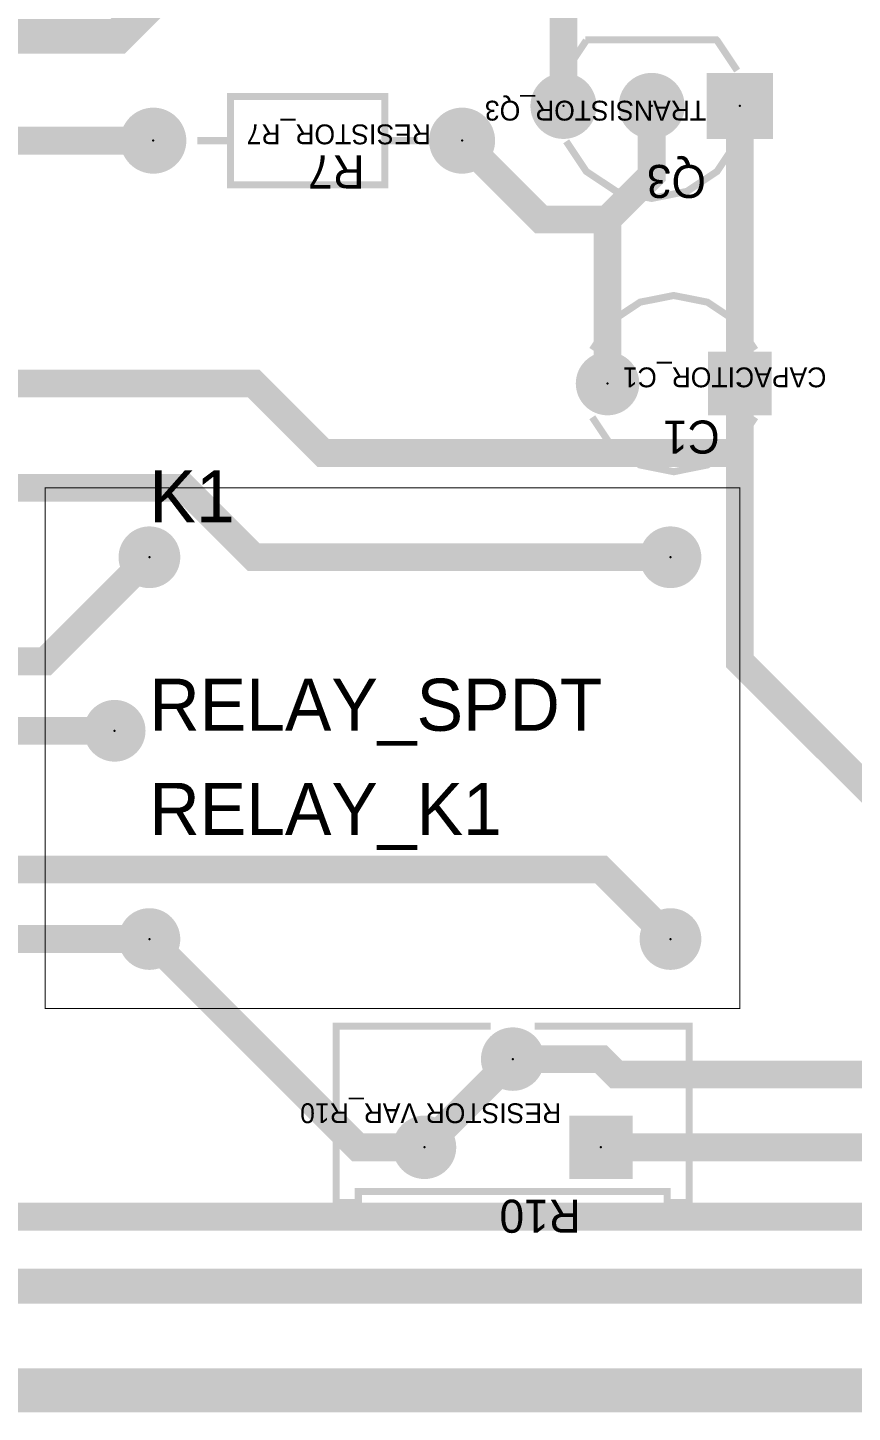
# Model space of a CAD drawing. Extents: x -2.66 to 3.73, y -1.66 to 7.98.
# Drawn here: x -1.752 to -0.817, y 4.424 to 5.994 of the extents above; entities that cross this region are included whole.
import ezdxf

# ---------------------------------------------------------------- set-up
doc = ezdxf.new("R2010")
doc.units = 0
doc.header["$MEASUREMENT"] = 0
doc.layers.get('0').update_dxf_attribs({"color": 1, "linetype": 'CONTINUOUS'})
for name, color, linetype in [('ASYBOT', 7, 'CONTINUOUS'), ('ASYTOP', 6, 'CONTINUOUS'), ('BOARD_OUTLINE', 7, 'CONTINUOUS'), ('BOTTOM', 3, 'CONTINUOUS'), ('COMPONENTS_TOP', 1, 'CONTINUOUS'), ('DRILL', 1, 'CONTINUOUS'), ('DRLDWG', 8, 'CONTINUOUS'), ('GND', 4, 'CONTINUOUS'), ('INNER1', 8, 'CONTINUOUS'), ('INNER10', 1, 'CONTINUOUS'), ('INNER11', 2, 'CONTINUOUS'), ('INNER12', 3, 'CONTINUOUS'), ('INNER2', 1, 'CONTINUOUS'), ('INNER3', 2, 'CONTINUOUS'), ('INNER4', 3, 'CONTINUOUS'), ('INNER5', 4, 'CONTINUOUS'), ('INNER6', 5, 'CONTINUOUS'), ('INNER7', 6, 'CONTINUOUS'), ('INNER8', 7, 'CONTINUOUS'), ('INNER9', 8, 'CONTINUOUS'), ('OBS_ASYTOP', 6, 'CONTINUOUS'), ('OBS_DRILL', 1, 'CONTINUOUS'), ('OBS_GLOBAL_LAYER', 1, 'CONTINUOUS'), ('OBS_SSTOP', 4, 'CONTINUOUS'), ('OBS_TOP', 2, 'CONTINUOUS'), ('PADSTACKS', 1, 'CONTINUOUS'), ('POWER', 7, 'CONTINUOUS'), ('SMBOT', 1, 'CONTINUOUS'), ('SMTOP', 8, 'CONTINUOUS'), ('TOP', 2, 'CONTINUOUS')]:
    doc.layers.add(name, color=color, linetype=linetype)

# ---------------------------------------------------------------- blocks, each defined once
blk = doc.blocks.new('PADSTACK_TM_CYLND_LLB_PAD3')
blk.add_point((0, 0))
at = {"layer": 'ASYBOT', "const_width": 0.052}
blk.add_lwpolyline([(-0.026, 0), (0.026, 0)], dxfattribs=at)
at = {"layer": 'ASYTOP', "const_width": 0.052}
blk.add_lwpolyline([(-0.026, 0), (0.026, 0)], dxfattribs=at)
at = {"layer": 'BOTTOM', "const_width": 0.052}
blk.add_lwpolyline([(-0.026, 0), (0.026, 0)], dxfattribs=at)
at = {"layer": 'DRILL', "const_width": 0.0155}
blk.add_lwpolyline([(-0.0077, 0, 1), (0.0077, 0, 1)], format="xyb", close=True, dxfattribs=at)
at = {"layer": 'DRLDWG', "const_width": 0.0155}
blk.add_lwpolyline([(-0.0077, 0, 1), (0.0077, 0, 1)], format="xyb", close=True, dxfattribs=at)
at = {"layer": 'GND', "const_width": 0.072}
blk.add_lwpolyline([(-0.036, 0), (0.036, 0)], dxfattribs=at)
at = {"layer": 'INNER1', "const_width": 0.052}
blk.add_lwpolyline([(-0.026, 0), (0.026, 0)], dxfattribs=at)
at = {"layer": 'INNER10', "const_width": 0.052}
blk.add_lwpolyline([(-0.026, 0), (0.026, 0)], dxfattribs=at)
at = {"layer": 'INNER11', "const_width": 0.052}
blk.add_lwpolyline([(-0.026, 0), (0.026, 0)], dxfattribs=at)
at = {"layer": 'INNER12', "const_width": 0.052}
blk.add_lwpolyline([(-0.026, 0), (0.026, 0)], dxfattribs=at)
at = {"layer": 'INNER2', "const_width": 0.052}
blk.add_lwpolyline([(-0.026, 0), (0.026, 0)], dxfattribs=at)
at = {"layer": 'INNER3', "const_width": 0.052}
blk.add_lwpolyline([(-0.026, 0), (0.026, 0)], dxfattribs=at)
at = {"layer": 'INNER4', "const_width": 0.052}
blk.add_lwpolyline([(-0.026, 0), (0.026, 0)], dxfattribs=at)
at = {"layer": 'INNER5', "const_width": 0.052}
blk.add_lwpolyline([(-0.026, 0), (0.026, 0)], dxfattribs=at)
at = {"layer": 'INNER6', "const_width": 0.052}
blk.add_lwpolyline([(-0.026, 0), (0.026, 0)], dxfattribs=at)
at = {"layer": 'INNER7', "const_width": 0.052}
blk.add_lwpolyline([(-0.026, 0), (0.026, 0)], dxfattribs=at)
at = {"layer": 'INNER8', "const_width": 0.052}
blk.add_lwpolyline([(-0.026, 0), (0.026, 0)], dxfattribs=at)
at = {"layer": 'INNER9', "const_width": 0.052}
blk.add_lwpolyline([(-0.026, 0), (0.026, 0)], dxfattribs=at)
at = {"layer": 'POWER', "const_width": 0.072}
blk.add_lwpolyline([(-0.036, 0), (0.036, 0)], dxfattribs=at)
at = {"layer": 'SMBOT', "const_width": 0.052}
blk.add_lwpolyline([(-0.026, 0), (0.026, 0)], dxfattribs=at)
at = {"layer": 'SMTOP', "const_width": 0.052}
blk.add_lwpolyline([(-0.026, 0), (0.026, 0)], dxfattribs=at)
at = {"layer": 'TOP', "const_width": 0.052}
blk.add_lwpolyline([(-0.026, 0), (0.026, 0)], dxfattribs=at)
blk = doc.blocks.new('PADSTACK_TM_CYLND_LLB_PAD4')
blk.add_point((0, 0))
at = {"layer": 'ASYBOT', "const_width": 0.026}
blk.add_lwpolyline([(-0.013, 0, 1), (0.013, 0, 1)], format="xyb", close=True, dxfattribs=at)
at = {"layer": 'ASYTOP', "const_width": 0.026}
blk.add_lwpolyline([(-0.013, 0, 1), (0.013, 0, 1)], format="xyb", close=True, dxfattribs=at)
at = {"layer": 'BOTTOM', "const_width": 0.026}
blk.add_lwpolyline([(-0.013, 0, 1), (0.013, 0, 1)], format="xyb", close=True, dxfattribs=at)
at = {"layer": 'DRILL', "const_width": 0.0155}
blk.add_lwpolyline([(-0.0077, 0, 1), (0.0077, 0, 1)], format="xyb", close=True, dxfattribs=at)
at = {"layer": 'DRLDWG', "const_width": 0.0155}
blk.add_lwpolyline([(-0.0077, 0, 1), (0.0077, 0, 1)], format="xyb", close=True, dxfattribs=at)
at = {"layer": 'GND', "const_width": 0.036}
blk.add_lwpolyline([(-0.018, 0, 1), (0.018, 0, 1)], format="xyb", close=True, dxfattribs=at)
at = {"layer": 'INNER1', "const_width": 0.026}
blk.add_lwpolyline([(-0.013, 0, 1), (0.013, 0, 1)], format="xyb", close=True, dxfattribs=at)
at = {"layer": 'INNER10', "const_width": 0.026}
blk.add_lwpolyline([(-0.013, 0, 1), (0.013, 0, 1)], format="xyb", close=True, dxfattribs=at)
at = {"layer": 'INNER11', "const_width": 0.026}
blk.add_lwpolyline([(-0.013, 0, 1), (0.013, 0, 1)], format="xyb", close=True, dxfattribs=at)
at = {"layer": 'INNER12', "const_width": 0.026}
blk.add_lwpolyline([(-0.013, 0, 1), (0.013, 0, 1)], format="xyb", close=True, dxfattribs=at)
at = {"layer": 'INNER2', "const_width": 0.026}
blk.add_lwpolyline([(-0.013, 0, 1), (0.013, 0, 1)], format="xyb", close=True, dxfattribs=at)
at = {"layer": 'INNER3', "const_width": 0.026}
blk.add_lwpolyline([(-0.013, 0, 1), (0.013, 0, 1)], format="xyb", close=True, dxfattribs=at)
at = {"layer": 'INNER4', "const_width": 0.026}
blk.add_lwpolyline([(-0.013, 0, 1), (0.013, 0, 1)], format="xyb", close=True, dxfattribs=at)
at = {"layer": 'INNER5', "const_width": 0.026}
blk.add_lwpolyline([(-0.013, 0, 1), (0.013, 0, 1)], format="xyb", close=True, dxfattribs=at)
at = {"layer": 'INNER6', "const_width": 0.026}
blk.add_lwpolyline([(-0.013, 0, 1), (0.013, 0, 1)], format="xyb", close=True, dxfattribs=at)
at = {"layer": 'INNER7', "const_width": 0.026}
blk.add_lwpolyline([(-0.013, 0, 1), (0.013, 0, 1)], format="xyb", close=True, dxfattribs=at)
at = {"layer": 'INNER8', "const_width": 0.026}
blk.add_lwpolyline([(-0.013, 0, 1), (0.013, 0, 1)], format="xyb", close=True, dxfattribs=at)
at = {"layer": 'INNER9', "const_width": 0.026}
blk.add_lwpolyline([(-0.013, 0, 1), (0.013, 0, 1)], format="xyb", close=True, dxfattribs=at)
at = {"layer": 'POWER', "const_width": 0.036}
blk.add_lwpolyline([(-0.018, 0, 1), (0.018, 0, 1)], format="xyb", close=True, dxfattribs=at)
at = {"layer": 'SMBOT', "const_width": 0.026}
blk.add_lwpolyline([(-0.013, 0, 1), (0.013, 0, 1)], format="xyb", close=True, dxfattribs=at)
at = {"layer": 'SMTOP', "const_width": 0.026}
blk.add_lwpolyline([(-0.013, 0, 1), (0.013, 0, 1)], format="xyb", close=True, dxfattribs=at)
at = {"layer": 'TOP', "const_width": 0.026}
blk.add_lwpolyline([(-0.013, 0, 1), (0.013, 0, 1)], format="xyb", close=True, dxfattribs=at)
blk = doc.blocks.new('FOOTPRINT_CAPACITOR_C1')
at = {"layer": 'PADSTACKS'}
for name, p in [('PADSTACK_TM_CYLND_LLB_PAD3', (0, 0)), ('PADSTACK_TM_CYLND_LLB_PAD4', (0.15, 0))]:
    blk.add_blockref(name, p, dxfattribs=at)
blk = doc.blocks.new('PADSTACK_T1')
blk.add_point((0, 0))
at = {"layer": 'BOTTOM', "const_width": 0.031}
blk.add_lwpolyline([(-0.0155, 0, 1), (0.0155, 0, 1)], format="xyb", close=True, dxfattribs=at)
at = {"layer": 'DRILL', "const_width": 0.019}
blk.add_lwpolyline([(-0.0095, 0, 1), (0.0095, 0, 1)], format="xyb", close=True, dxfattribs=at)
at = {"layer": 'DRLDWG', "const_width": 0.019}
blk.add_lwpolyline([(-0.0095, 0, 1), (0.0095, 0, 1)], format="xyb", close=True, dxfattribs=at)
at = {"layer": 'GND', "const_width": 0.035}
blk.add_lwpolyline([(-0.0175, 0, 1), (0.0175, 0, 1)], format="xyb", close=True, dxfattribs=at)
at = {"layer": 'INNER1', "const_width": 0.031}
blk.add_lwpolyline([(-0.0155, 0, 1), (0.0155, 0, 1)], format="xyb", close=True, dxfattribs=at)
at = {"layer": 'INNER10', "const_width": 0.031}
blk.add_lwpolyline([(-0.0155, 0, 1), (0.0155, 0, 1)], format="xyb", close=True, dxfattribs=at)
at = {"layer": 'INNER11', "const_width": 0.031}
blk.add_lwpolyline([(-0.0155, 0, 1), (0.0155, 0, 1)], format="xyb", close=True, dxfattribs=at)
at = {"layer": 'INNER12', "const_width": 0.031}
blk.add_lwpolyline([(-0.0155, 0, 1), (0.0155, 0, 1)], format="xyb", close=True, dxfattribs=at)
at = {"layer": 'INNER2', "const_width": 0.031}
blk.add_lwpolyline([(-0.0155, 0, 1), (0.0155, 0, 1)], format="xyb", close=True, dxfattribs=at)
at = {"layer": 'INNER3', "const_width": 0.031}
blk.add_lwpolyline([(-0.0155, 0, 1), (0.0155, 0, 1)], format="xyb", close=True, dxfattribs=at)
at = {"layer": 'INNER4', "const_width": 0.031}
blk.add_lwpolyline([(-0.0155, 0, 1), (0.0155, 0, 1)], format="xyb", close=True, dxfattribs=at)
at = {"layer": 'INNER5', "const_width": 0.031}
blk.add_lwpolyline([(-0.0155, 0, 1), (0.0155, 0, 1)], format="xyb", close=True, dxfattribs=at)
at = {"layer": 'INNER6', "const_width": 0.031}
blk.add_lwpolyline([(-0.0155, 0, 1), (0.0155, 0, 1)], format="xyb", close=True, dxfattribs=at)
at = {"layer": 'INNER7', "const_width": 0.031}
blk.add_lwpolyline([(-0.0155, 0, 1), (0.0155, 0, 1)], format="xyb", close=True, dxfattribs=at)
at = {"layer": 'INNER8', "const_width": 0.031}
blk.add_lwpolyline([(-0.0155, 0, 1), (0.0155, 0, 1)], format="xyb", close=True, dxfattribs=at)
at = {"layer": 'INNER9', "const_width": 0.031}
blk.add_lwpolyline([(-0.0155, 0, 1), (0.0155, 0, 1)], format="xyb", close=True, dxfattribs=at)
at = {"layer": 'POWER', "const_width": 0.035}
blk.add_lwpolyline([(-0.0175, 0, 1), (0.0175, 0, 1)], format="xyb", close=True, dxfattribs=at)
at = {"layer": 'SMBOT', "const_width": 0.0335}
blk.add_lwpolyline([(-0.0167, 0, 1), (0.0167, 0, 1)], format="xyb", close=True, dxfattribs=at)
at = {"layer": 'SMTOP', "const_width": 0.0335}
blk.add_lwpolyline([(-0.0167, 0, 1), (0.0167, 0, 1)], format="xyb", close=True, dxfattribs=at)
at = {"layer": 'TOP', "const_width": 0.031}
blk.add_lwpolyline([(-0.0155, 0, 1), (0.0155, 0, 1)], format="xyb", close=True, dxfattribs=at)
blk = doc.blocks.new('FOOTPRINT_RELAY_K1')
at = {"layer": 'PADSTACKS'}
for p in [(0, 0.3149), (0.5906, 0.3149), (-0.0394, 0.1181), (0, -0.1181), (0.5906, -0.1181)]:
    blk.add_blockref('PADSTACK_T1', p, dxfattribs=at)
blk = doc.blocks.new('PADSTACK_TO_LLB_PAD26')
blk.add_point((0, 0))
at = {"layer": 'ASYBOT', "const_width": 0.055}
blk.add_lwpolyline([(-0.0275, 0), (0.0275, 0)], dxfattribs=at)
at = {"layer": 'ASYTOP', "const_width": 0.055}
blk.add_lwpolyline([(-0.0275, 0), (0.0275, 0)], dxfattribs=at)
at = {"layer": 'BOTTOM', "const_width": 0.055}
blk.add_lwpolyline([(-0.0275, 0), (0.0275, 0)], dxfattribs=at)
at = {"layer": 'DRILL', "const_width": 0.0155}
blk.add_lwpolyline([(-0.0077, 0, 1), (0.0077, 0, 1)], format="xyb", close=True, dxfattribs=at)
at = {"layer": 'DRLDWG', "const_width": 0.0155}
blk.add_lwpolyline([(-0.0077, 0, 1), (0.0077, 0, 1)], format="xyb", close=True, dxfattribs=at)
at = {"layer": 'GND', "const_width": 0.075}
blk.add_lwpolyline([(-0.0375, 0), (0.0375, 0)], dxfattribs=at)
at = {"layer": 'INNER1', "const_width": 0.055}
blk.add_lwpolyline([(-0.0275, 0), (0.0275, 0)], dxfattribs=at)
at = {"layer": 'INNER10', "const_width": 0.055}
blk.add_lwpolyline([(-0.0275, 0), (0.0275, 0)], dxfattribs=at)
at = {"layer": 'INNER11', "const_width": 0.055}
blk.add_lwpolyline([(-0.0275, 0), (0.0275, 0)], dxfattribs=at)
at = {"layer": 'INNER12', "const_width": 0.055}
blk.add_lwpolyline([(-0.0275, 0), (0.0275, 0)], dxfattribs=at)
at = {"layer": 'INNER2', "const_width": 0.055}
blk.add_lwpolyline([(-0.0275, 0), (0.0275, 0)], dxfattribs=at)
at = {"layer": 'INNER3', "const_width": 0.055}
blk.add_lwpolyline([(-0.0275, 0), (0.0275, 0)], dxfattribs=at)
at = {"layer": 'INNER4', "const_width": 0.055}
blk.add_lwpolyline([(-0.0275, 0), (0.0275, 0)], dxfattribs=at)
at = {"layer": 'INNER5', "const_width": 0.055}
blk.add_lwpolyline([(-0.0275, 0), (0.0275, 0)], dxfattribs=at)
at = {"layer": 'INNER6', "const_width": 0.055}
blk.add_lwpolyline([(-0.0275, 0), (0.0275, 0)], dxfattribs=at)
at = {"layer": 'INNER7', "const_width": 0.055}
blk.add_lwpolyline([(-0.0275, 0), (0.0275, 0)], dxfattribs=at)
at = {"layer": 'INNER8', "const_width": 0.055}
blk.add_lwpolyline([(-0.0275, 0), (0.0275, 0)], dxfattribs=at)
at = {"layer": 'INNER9', "const_width": 0.055}
blk.add_lwpolyline([(-0.0275, 0), (0.0275, 0)], dxfattribs=at)
at = {"layer": 'POWER', "const_width": 0.075}
blk.add_lwpolyline([(-0.0375, 0), (0.0375, 0)], dxfattribs=at)
at = {"layer": 'SMBOT', "const_width": 0.055}
blk.add_lwpolyline([(-0.0275, 0), (0.0275, 0)], dxfattribs=at)
at = {"layer": 'SMTOP', "const_width": 0.055}
blk.add_lwpolyline([(-0.0275, 0), (0.0275, 0)], dxfattribs=at)
at = {"layer": 'TOP', "const_width": 0.055}
blk.add_lwpolyline([(-0.0275, 0), (0.0275, 0)], dxfattribs=at)
blk = doc.blocks.new('PADSTACK_TO_LLB_PAD6')
blk.add_point((0, 0))
at = {"layer": 'ASYBOT', "const_width": 0.0275}
blk.add_lwpolyline([(-0.0137, 0, 1), (0.0137, 0, 1)], format="xyb", close=True, dxfattribs=at)
at = {"layer": 'ASYTOP', "const_width": 0.0275}
blk.add_lwpolyline([(-0.0137, 0, 1), (0.0137, 0, 1)], format="xyb", close=True, dxfattribs=at)
at = {"layer": 'BOTTOM', "const_width": 0.0275}
blk.add_lwpolyline([(-0.0137, 0, 1), (0.0137, 0, 1)], format="xyb", close=True, dxfattribs=at)
at = {"layer": 'DRILL', "const_width": 0.0155}
blk.add_lwpolyline([(-0.0077, 0, 1), (0.0077, 0, 1)], format="xyb", close=True, dxfattribs=at)
at = {"layer": 'DRLDWG', "const_width": 0.0155}
blk.add_lwpolyline([(-0.0077, 0, 1), (0.0077, 0, 1)], format="xyb", close=True, dxfattribs=at)
at = {"layer": 'GND', "const_width": 0.0375}
blk.add_lwpolyline([(-0.0187, 0, 1), (0.0187, 0, 1)], format="xyb", close=True, dxfattribs=at)
at = {"layer": 'INNER1', "const_width": 0.0275}
blk.add_lwpolyline([(-0.0137, 0, 1), (0.0137, 0, 1)], format="xyb", close=True, dxfattribs=at)
at = {"layer": 'INNER10', "const_width": 0.0275}
blk.add_lwpolyline([(-0.0137, 0, 1), (0.0137, 0, 1)], format="xyb", close=True, dxfattribs=at)
at = {"layer": 'INNER11', "const_width": 0.0275}
blk.add_lwpolyline([(-0.0137, 0, 1), (0.0137, 0, 1)], format="xyb", close=True, dxfattribs=at)
at = {"layer": 'INNER12', "const_width": 0.0275}
blk.add_lwpolyline([(-0.0137, 0, 1), (0.0137, 0, 1)], format="xyb", close=True, dxfattribs=at)
at = {"layer": 'INNER2', "const_width": 0.0275}
blk.add_lwpolyline([(-0.0137, 0, 1), (0.0137, 0, 1)], format="xyb", close=True, dxfattribs=at)
at = {"layer": 'INNER3', "const_width": 0.0275}
blk.add_lwpolyline([(-0.0137, 0, 1), (0.0137, 0, 1)], format="xyb", close=True, dxfattribs=at)
at = {"layer": 'INNER4', "const_width": 0.0275}
blk.add_lwpolyline([(-0.0137, 0, 1), (0.0137, 0, 1)], format="xyb", close=True, dxfattribs=at)
at = {"layer": 'INNER5', "const_width": 0.0275}
blk.add_lwpolyline([(-0.0137, 0, 1), (0.0137, 0, 1)], format="xyb", close=True, dxfattribs=at)
at = {"layer": 'INNER6', "const_width": 0.0275}
blk.add_lwpolyline([(-0.0137, 0, 1), (0.0137, 0, 1)], format="xyb", close=True, dxfattribs=at)
at = {"layer": 'INNER7', "const_width": 0.0275}
blk.add_lwpolyline([(-0.0137, 0, 1), (0.0137, 0, 1)], format="xyb", close=True, dxfattribs=at)
at = {"layer": 'INNER8', "const_width": 0.0275}
blk.add_lwpolyline([(-0.0137, 0, 1), (0.0137, 0, 1)], format="xyb", close=True, dxfattribs=at)
at = {"layer": 'INNER9', "const_width": 0.0275}
blk.add_lwpolyline([(-0.0137, 0, 1), (0.0137, 0, 1)], format="xyb", close=True, dxfattribs=at)
at = {"layer": 'POWER', "const_width": 0.0375}
blk.add_lwpolyline([(-0.0187, 0, 1), (0.0187, 0, 1)], format="xyb", close=True, dxfattribs=at)
at = {"layer": 'SMBOT', "const_width": 0.0275}
blk.add_lwpolyline([(-0.0137, 0, 1), (0.0137, 0, 1)], format="xyb", close=True, dxfattribs=at)
at = {"layer": 'SMTOP', "const_width": 0.0275}
blk.add_lwpolyline([(-0.0137, 0, 1), (0.0137, 0, 1)], format="xyb", close=True, dxfattribs=at)
at = {"layer": 'TOP', "const_width": 0.0275}
blk.add_lwpolyline([(-0.0137, 0, 1), (0.0137, 0, 1)], format="xyb", close=True, dxfattribs=at)
blk = doc.blocks.new('FOOTPRINT_TRANSISTOR_Q3')
at = {"layer": 'PADSTACKS'}
for name, p in [('PADSTACK_TO_LLB_PAD26', (0, 0)), ('PADSTACK_TO_LLB_PAD6', (0.1, 0)), ('PADSTACK_TO_LLB_PAD6', (0.2, 0))]:
    blk.add_blockref(name, p, dxfattribs=at)
blk = doc.blocks.new('PADSTACK_TM_AXIAL_LLB_PAD1')
blk.add_point((0, 0))
at = {"layer": 'ASYBOT', "const_width": 0.0275}
blk.add_lwpolyline([(-0.0137, 0, 1), (0.0137, 0, 1)], format="xyb", close=True, dxfattribs=at)
at = {"layer": 'ASYTOP', "const_width": 0.0275}
blk.add_lwpolyline([(-0.0137, 0, 1), (0.0137, 0, 1)], format="xyb", close=True, dxfattribs=at)
at = {"layer": 'BOTTOM', "const_width": 0.0275}
blk.add_lwpolyline([(-0.0137, 0, 1), (0.0137, 0, 1)], format="xyb", close=True, dxfattribs=at)
at = {"layer": 'DRILL', "const_width": 0.017}
blk.add_lwpolyline([(-0.0085, 0, 1), (0.0085, 0, 1)], format="xyb", close=True, dxfattribs=at)
at = {"layer": 'DRLDWG', "const_width": 0.017}
blk.add_lwpolyline([(-0.0085, 0, 1), (0.0085, 0, 1)], format="xyb", close=True, dxfattribs=at)
at = {"layer": 'GND', "const_width": 0.0375}
blk.add_lwpolyline([(-0.0187, 0, 1), (0.0187, 0, 1)], format="xyb", close=True, dxfattribs=at)
at = {"layer": 'INNER1', "const_width": 0.0275}
blk.add_lwpolyline([(-0.0137, 0, 1), (0.0137, 0, 1)], format="xyb", close=True, dxfattribs=at)
at = {"layer": 'INNER10', "const_width": 0.0275}
blk.add_lwpolyline([(-0.0137, 0, 1), (0.0137, 0, 1)], format="xyb", close=True, dxfattribs=at)
at = {"layer": 'INNER11', "const_width": 0.0275}
blk.add_lwpolyline([(-0.0137, 0, 1), (0.0137, 0, 1)], format="xyb", close=True, dxfattribs=at)
at = {"layer": 'INNER12', "const_width": 0.0275}
blk.add_lwpolyline([(-0.0137, 0, 1), (0.0137, 0, 1)], format="xyb", close=True, dxfattribs=at)
at = {"layer": 'INNER2', "const_width": 0.0275}
blk.add_lwpolyline([(-0.0137, 0, 1), (0.0137, 0, 1)], format="xyb", close=True, dxfattribs=at)
at = {"layer": 'INNER3', "const_width": 0.0275}
blk.add_lwpolyline([(-0.0137, 0, 1), (0.0137, 0, 1)], format="xyb", close=True, dxfattribs=at)
at = {"layer": 'INNER4', "const_width": 0.0275}
blk.add_lwpolyline([(-0.0137, 0, 1), (0.0137, 0, 1)], format="xyb", close=True, dxfattribs=at)
at = {"layer": 'INNER5', "const_width": 0.0275}
blk.add_lwpolyline([(-0.0137, 0, 1), (0.0137, 0, 1)], format="xyb", close=True, dxfattribs=at)
at = {"layer": 'INNER6', "const_width": 0.0275}
blk.add_lwpolyline([(-0.0137, 0, 1), (0.0137, 0, 1)], format="xyb", close=True, dxfattribs=at)
at = {"layer": 'INNER7', "const_width": 0.0275}
blk.add_lwpolyline([(-0.0137, 0, 1), (0.0137, 0, 1)], format="xyb", close=True, dxfattribs=at)
at = {"layer": 'INNER8', "const_width": 0.0275}
blk.add_lwpolyline([(-0.0137, 0, 1), (0.0137, 0, 1)], format="xyb", close=True, dxfattribs=at)
at = {"layer": 'INNER9', "const_width": 0.0275}
blk.add_lwpolyline([(-0.0137, 0, 1), (0.0137, 0, 1)], format="xyb", close=True, dxfattribs=at)
at = {"layer": 'POWER', "const_width": 0.0375}
blk.add_lwpolyline([(-0.0187, 0, 1), (0.0187, 0, 1)], format="xyb", close=True, dxfattribs=at)
at = {"layer": 'SMBOT', "const_width": 0.0275}
blk.add_lwpolyline([(-0.0137, 0, 1), (0.0137, 0, 1)], format="xyb", close=True, dxfattribs=at)
at = {"layer": 'SMTOP', "const_width": 0.0275}
blk.add_lwpolyline([(-0.0137, 0, 1), (0.0137, 0, 1)], format="xyb", close=True, dxfattribs=at)
at = {"layer": 'TOP', "const_width": 0.0275}
blk.add_lwpolyline([(-0.0137, 0, 1), (0.0137, 0, 1)], format="xyb", close=True, dxfattribs=at)
blk = doc.blocks.new('FOOTPRINT_RESISTOR_R7')
at = {"layer": 'PADSTACKS'}
for p in [(0, 0), (0.35, 0)]:
    blk.add_blockref('PADSTACK_TM_AXIAL_LLB_PAD1', p, dxfattribs=at)
blk = doc.blocks.new('PADSTACK_VRES_LLB_PAD32')
blk.add_point((0, 0))
at = {"layer": 'ASYBOT', "const_width": 0.052}
blk.add_lwpolyline([(-0.026, 0), (0.026, 0)], dxfattribs=at)
at = {"layer": 'ASYTOP', "const_width": 0.052}
blk.add_lwpolyline([(-0.026, 0), (0.026, 0)], dxfattribs=at)
at = {"layer": 'BOTTOM', "const_width": 0.052}
blk.add_lwpolyline([(-0.026, 0), (0.026, 0)], dxfattribs=at)
at = {"layer": 'DRILL', "const_width": 0.0155}
blk.add_lwpolyline([(-0.0077, 0, 1), (0.0077, 0, 1)], format="xyb", close=True, dxfattribs=at)
at = {"layer": 'DRLDWG', "const_width": 0.0155}
blk.add_lwpolyline([(-0.0077, 0, 1), (0.0077, 0, 1)], format="xyb", close=True, dxfattribs=at)
at = {"layer": 'GND', "const_width": 0.072}
blk.add_lwpolyline([(-0.036, 0), (0.036, 0)], dxfattribs=at)
at = {"layer": 'INNER1', "const_width": 0.052}
blk.add_lwpolyline([(-0.026, 0), (0.026, 0)], dxfattribs=at)
at = {"layer": 'INNER10', "const_width": 0.052}
blk.add_lwpolyline([(-0.026, 0), (0.026, 0)], dxfattribs=at)
at = {"layer": 'INNER11', "const_width": 0.052}
blk.add_lwpolyline([(-0.026, 0), (0.026, 0)], dxfattribs=at)
at = {"layer": 'INNER12', "const_width": 0.052}
blk.add_lwpolyline([(-0.026, 0), (0.026, 0)], dxfattribs=at)
at = {"layer": 'INNER2', "const_width": 0.052}
blk.add_lwpolyline([(-0.026, 0), (0.026, 0)], dxfattribs=at)
at = {"layer": 'INNER3', "const_width": 0.052}
blk.add_lwpolyline([(-0.026, 0), (0.026, 0)], dxfattribs=at)
at = {"layer": 'INNER4', "const_width": 0.052}
blk.add_lwpolyline([(-0.026, 0), (0.026, 0)], dxfattribs=at)
at = {"layer": 'INNER5', "const_width": 0.052}
blk.add_lwpolyline([(-0.026, 0), (0.026, 0)], dxfattribs=at)
at = {"layer": 'INNER6', "const_width": 0.052}
blk.add_lwpolyline([(-0.026, 0), (0.026, 0)], dxfattribs=at)
at = {"layer": 'INNER7', "const_width": 0.052}
blk.add_lwpolyline([(-0.026, 0), (0.026, 0)], dxfattribs=at)
at = {"layer": 'INNER8', "const_width": 0.052}
blk.add_lwpolyline([(-0.026, 0), (0.026, 0)], dxfattribs=at)
at = {"layer": 'INNER9', "const_width": 0.052}
blk.add_lwpolyline([(-0.026, 0), (0.026, 0)], dxfattribs=at)
at = {"layer": 'POWER', "const_width": 0.072}
blk.add_lwpolyline([(-0.036, 0), (0.036, 0)], dxfattribs=at)
at = {"layer": 'SMBOT', "const_width": 0.052}
blk.add_lwpolyline([(-0.026, 0), (0.026, 0)], dxfattribs=at)
at = {"layer": 'SMTOP', "const_width": 0.052}
blk.add_lwpolyline([(-0.026, 0), (0.026, 0)], dxfattribs=at)
at = {"layer": 'TOP', "const_width": 0.052}
blk.add_lwpolyline([(-0.026, 0), (0.026, 0)], dxfattribs=at)
blk = doc.blocks.new('PADSTACK_VRES_LLB_PAD31')
blk.add_point((0, 0))
at = {"layer": 'ASYBOT', "const_width": 0.026}
blk.add_lwpolyline([(-0.013, 0, 1), (0.013, 0, 1)], format="xyb", close=True, dxfattribs=at)
at = {"layer": 'ASYTOP', "const_width": 0.026}
blk.add_lwpolyline([(-0.013, 0, 1), (0.013, 0, 1)], format="xyb", close=True, dxfattribs=at)
at = {"layer": 'BOTTOM', "const_width": 0.026}
blk.add_lwpolyline([(-0.013, 0, 1), (0.013, 0, 1)], format="xyb", close=True, dxfattribs=at)
at = {"layer": 'DRILL', "const_width": 0.0155}
blk.add_lwpolyline([(-0.0077, 0, 1), (0.0077, 0, 1)], format="xyb", close=True, dxfattribs=at)
at = {"layer": 'DRLDWG', "const_width": 0.0155}
blk.add_lwpolyline([(-0.0077, 0, 1), (0.0077, 0, 1)], format="xyb", close=True, dxfattribs=at)
at = {"layer": 'GND', "const_width": 0.036}
blk.add_lwpolyline([(-0.018, 0, 1), (0.018, 0, 1)], format="xyb", close=True, dxfattribs=at)
at = {"layer": 'INNER1', "const_width": 0.026}
blk.add_lwpolyline([(-0.013, 0, 1), (0.013, 0, 1)], format="xyb", close=True, dxfattribs=at)
at = {"layer": 'INNER10', "const_width": 0.026}
blk.add_lwpolyline([(-0.013, 0, 1), (0.013, 0, 1)], format="xyb", close=True, dxfattribs=at)
at = {"layer": 'INNER11', "const_width": 0.026}
blk.add_lwpolyline([(-0.013, 0, 1), (0.013, 0, 1)], format="xyb", close=True, dxfattribs=at)
at = {"layer": 'INNER12', "const_width": 0.026}
blk.add_lwpolyline([(-0.013, 0, 1), (0.013, 0, 1)], format="xyb", close=True, dxfattribs=at)
at = {"layer": 'INNER2', "const_width": 0.026}
blk.add_lwpolyline([(-0.013, 0, 1), (0.013, 0, 1)], format="xyb", close=True, dxfattribs=at)
at = {"layer": 'INNER3', "const_width": 0.026}
blk.add_lwpolyline([(-0.013, 0, 1), (0.013, 0, 1)], format="xyb", close=True, dxfattribs=at)
at = {"layer": 'INNER4', "const_width": 0.026}
blk.add_lwpolyline([(-0.013, 0, 1), (0.013, 0, 1)], format="xyb", close=True, dxfattribs=at)
at = {"layer": 'INNER5', "const_width": 0.026}
blk.add_lwpolyline([(-0.013, 0, 1), (0.013, 0, 1)], format="xyb", close=True, dxfattribs=at)
at = {"layer": 'INNER6', "const_width": 0.026}
blk.add_lwpolyline([(-0.013, 0, 1), (0.013, 0, 1)], format="xyb", close=True, dxfattribs=at)
at = {"layer": 'INNER7', "const_width": 0.026}
blk.add_lwpolyline([(-0.013, 0, 1), (0.013, 0, 1)], format="xyb", close=True, dxfattribs=at)
at = {"layer": 'INNER8', "const_width": 0.026}
blk.add_lwpolyline([(-0.013, 0, 1), (0.013, 0, 1)], format="xyb", close=True, dxfattribs=at)
at = {"layer": 'INNER9', "const_width": 0.026}
blk.add_lwpolyline([(-0.013, 0, 1), (0.013, 0, 1)], format="xyb", close=True, dxfattribs=at)
at = {"layer": 'POWER', "const_width": 0.036}
blk.add_lwpolyline([(-0.018, 0, 1), (0.018, 0, 1)], format="xyb", close=True, dxfattribs=at)
at = {"layer": 'SMBOT', "const_width": 0.026}
blk.add_lwpolyline([(-0.013, 0, 1), (0.013, 0, 1)], format="xyb", close=True, dxfattribs=at)
at = {"layer": 'SMTOP', "const_width": 0.026}
blk.add_lwpolyline([(-0.013, 0, 1), (0.013, 0, 1)], format="xyb", close=True, dxfattribs=at)
at = {"layer": 'TOP', "const_width": 0.026}
blk.add_lwpolyline([(-0.013, 0, 1), (0.013, 0, 1)], format="xyb", close=True, dxfattribs=at)
blk = doc.blocks.new('FOOTPRINT_RESISTOR_VAR_R10')
at = {"layer": 'PADSTACKS'}
for name, p in [('PADSTACK_VRES_LLB_PAD32', (0, 0)), ('PADSTACK_VRES_LLB_PAD31', (0.2, 0)), ('PADSTACK_VRES_LLB_PAD31', (0.1, -0.1))]:
    blk.add_blockref(name, p, dxfattribs=at)

msp = doc.modelspace()

# ---------------------------------------------------------------- linework, layer by layer
at = {"layer": 'BOARD_OUTLINE', "const_width": 0.05}
msp.add_lwpolyline([(-2.5591, 4.4488), (-2.6378, 4.4488), (-2.6378, 7.9528), (0.3937, 7.9528), (0.3937, 4.4488), (-2.5591, 4.4488)], dxfattribs=at)
at = {"layer": 'BOTTOM'}
for points, const_width in [([(-1.2024, 4.8244), (-1.1024, 4.8244), (-1.0848, 4.8069), (-0.4921, 4.8069), (-0.4724, 4.8266), (-0.4724, 4.9606), (-0.5906, 5.0787), (-0.5906, 5.4331), (-0.5512, 5.4724), (-0.4724, 5.4724), (-0.315, 5.315), (0.1181, 5.315), (0.1575, 5.3543), (0.1575, 5.6102), (0.0031, 5.7646), (0.0031, 6.1417)], 0.0315), ([(-2.2047, 6.0236), (-2.1654, 5.9843), (-1.6504, 5.9843), (-1.5717, 6.063), (-1.2205, 6.063)], 0.0394), ([(-0.8661, 6.063), (-1.1417, 6.063), (-1.1449, 6.0598), (-1.1449, 5.9055)], 0.0315), ([(-2.2047, 6.0236), (-2.5197, 5.7087), (-2.5197, 4.6457), (-2.4409, 4.5669), (-0.1181, 4.5669), (-0.0394, 4.6457), (-0.0394, 4.8819)], 0.0394), ([(-1.0449, 5.9055), (-1.0449, 5.8268), (-1.0949, 5.7768), (-1.0949, 5.5906)], 0.0315), ([(-0.9449, 5.5906), (-0.9449, 5.9055)], 0.0315), ([(-1.811, 5.8661), (-1.6098, 5.8661)], 0.0315), ([(-1.0949, 5.5906), (-1.0949, 5.7768), (-1.1705, 5.7768), (-1.2598, 5.8661)], 0.0315), ([(-2.2047, 5.5906), (-1.4961, 5.5906), (-1.4173, 5.5118), (-0.9449, 5.5118), (-0.9449, 5.5906)], 0.0315), ([(-0.5512, 4.8819), (-0.9449, 5.2756), (-0.9449, 5.5906)], 0.0315), ([(-2.2047, 5.3937), (-2.126, 5.4724), (-1.5748, 5.4724), (-1.4961, 5.3937), (-1.0236, 5.3937)], 0.0315), ([(-2.4016, 4.8819), (-2.4016, 5.2756), (-1.7323, 5.2756), (-1.6142, 5.3937)], 0.0315), ([(-1.6535, 5.1968), (-2.1654, 5.1968), (-2.2047, 5.1575)], 0.0315), ([(-2.2047, 4.8819), (-2.0472, 5.0394), (-1.1024, 5.0394), (-1.0236, 4.9606)], 0.0315), ([(-1.6142, 4.9606), (-1.8504, 4.9606), (-1.8898, 4.9213)], 0.0315), ([(-1.3024, 4.7244), (-1.3779, 4.7244), (-1.6142, 4.9606)], 0.0315), ([(-0.2394, 4.8819), (-0.4756, 4.6457), (-2.1654, 4.6457), (-2.4016, 4.8819)], 0.0315), ([(-1.3024, 4.7244), (-1.2024, 4.8244)], 0.0315), ([(-0.5512, 4.7319), (-0.5587, 4.7244), (-1.1024, 4.7244)], 0.0315)]:
    msp.add_lwpolyline(points, dxfattribs=dict(at, const_width=const_width))
at = {"layer": 'OBS_ASYTOP', "const_width": 0.008}
for points in [[(-1.1191, 5.9797), (-1.1418, 5.9456)], [(-0.948, 5.9456), (-0.9707, 5.9797), (-0.9715, 5.9805), (-1.1199, 5.9805)], [(-1.5223, 5.9161), (-1.3473, 5.9161), (-1.3473, 5.9161), (-1.3473, 5.8161), (-1.5223, 5.8161), (-1.5223, 5.9161)], [(-1.5598, 5.8661), (-1.5223, 5.8661)], [(-1.3098, 5.8661), (-1.3473, 5.8661)], [(-1.1418, 5.8654), (-1.1191, 5.8313), (-1.085, 5.8086), (-1.085, 5.8086), (-1.0449, 5.8006), (-1.0449, 5.8006), (-1.0048, 5.8086), (-0.9707, 5.8313), (-0.948, 5.8654)], [(-0.9276, 5.6288), (-0.9492, 5.6613), (-0.9817, 5.6829), (-0.9817, 5.6829), (-1.0199, 5.6905), (-1.0581, 5.6829), (-1.0906, 5.6613), (-1.1122, 5.6288)], [(-1.1122, 5.5524), (-1.0906, 5.5199), (-1.0906, 5.5199), (-1.0581, 5.4983), (-1.0199, 5.4906), (-0.9817, 5.4983), (-0.9492, 5.5199), (-0.9276, 5.5524)], [(-1.1774, 4.8619), (-1.0024, 4.8619), (-1.0024, 4.6619), (-1.0274, 4.6619), (-1.0274, 4.6744), (-1.3774, 4.6744), (-1.3774, 4.6619), (-1.3774, 4.6619), (-1.4024, 4.6619), (-1.4024, 4.8619), (-1.2274, 4.8619)]]:
    msp.add_lwpolyline(points, dxfattribs=at)
at = {"layer": 'OBS_DRILL', "const_width": 0.00000394}
msp.add_lwpolyline([(-1.7473, 4.8669), (-1.7473, 5.4874), (-0.9299, 5.4874), (-0.9299, 4.8669), (-1.7473, 4.8669)], close=True, dxfattribs=at)
at = {"layer": 'OBS_GLOBAL_LAYER', "const_width": 0.00000394}
for points in [[(-0.9024, 5.9845), (-1.1874, 5.9845), (-1.1874, 5.7966), (-0.9024, 5.7966), (-0.9024, 5.9845)], [(-1.2173, 5.9201), (-1.6523, 5.9201), (-1.6523, 5.8121), (-1.2173, 5.8121), (-1.2173, 5.9201)], [(-0.9039, 5.6945), (-1.1359, 5.6945), (-1.1359, 5.4866), (-0.9039, 5.4866), (-0.9039, 5.6945)], [(-0.9984, 4.8659), (-1.4064, 4.8659), (-1.4064, 4.6579), (-0.9984, 4.6579), (-0.9984, 4.8659)]]:
    msp.add_lwpolyline(points, close=True, dxfattribs=at)
at = {"layer": 'OBS_SSTOP', "const_width": 0.008}
for points in [[(-1.1191, 5.9797), (-1.1418, 5.9456)], [(-0.948, 5.9456), (-0.9707, 5.9797), (-0.9715, 5.9805), (-1.1199, 5.9805)], [(-1.5223, 5.9161), (-1.3473, 5.9161), (-1.3473, 5.9161), (-1.3473, 5.8161), (-1.5223, 5.8161), (-1.5223, 5.9161)], [(-1.5598, 5.8661), (-1.5223, 5.8661)], [(-1.3098, 5.8661), (-1.3473, 5.8661)], [(-1.1418, 5.8654), (-1.1191, 5.8313), (-1.085, 5.8086), (-1.085, 5.8086), (-1.0449, 5.8006), (-1.0449, 5.8006), (-1.0048, 5.8086), (-0.9707, 5.8313), (-0.948, 5.8654)], [(-0.9276, 5.6288), (-0.9492, 5.6613), (-0.9817, 5.6829), (-0.9817, 5.6829), (-1.0199, 5.6905), (-1.0581, 5.6829), (-1.0906, 5.6613), (-1.1122, 5.6288)], [(-1.1122, 5.5524), (-1.0906, 5.5199), (-1.0906, 5.5199), (-1.0581, 5.4983), (-1.0199, 5.4906), (-0.9817, 5.4983), (-0.9492, 5.5199), (-0.9276, 5.5524)], [(-1.1774, 4.8619), (-1.0024, 4.8619), (-1.0024, 4.6619), (-1.0274, 4.6619), (-1.0274, 4.6744), (-1.3774, 4.6744), (-1.3774, 4.6619), (-1.3774, 4.6619), (-1.4024, 4.6619), (-1.4024, 4.8619), (-1.2274, 4.8619)]]:
    msp.add_lwpolyline(points, dxfattribs=at)
at = {"layer": 'OBS_TOP', "const_width": 0.001}
msp.add_lwpolyline([(-1.7323, 5.4724), (-1.7323, 4.8819), (-0.9449, 4.8819), (-0.9449, 5.4724), (-1.7323, 5.4724)], dxfattribs=at)

# ---------------------------------------------------------------- block references
at = {"layer": 'COMPONENTS_TOP'}
ref = msp.add_blockref('FOOTPRINT_TRANSISTOR_Q3', (-0.9449, 5.9055), dxfattribs=dict(at, rotation=180))
ref.add_attrib('COMP_NAME', 'Q3', (-0.9834, 5.8386), dxfattribs={"layer": 'ASYTOP', "height": 0.0375, "rotation": 180})
ref.add_attrib('SYM_NAME', 'TRANSISTOR_Q3', (-0.9832, 5.9114), dxfattribs={"layer": 'ASYTOP', "height": 0.0225, "rotation": 180})
ref = msp.add_blockref('FOOTPRINT_RESISTOR_R7', (-1.2598, 5.8661), dxfattribs=dict(at, rotation=180))
ref.add_attrib('COMP_NAME', 'R7', (-1.3703, 5.8493), dxfattribs={"layer": 'ASYTOP', "height": 0.0375, "rotation": 180})
ref.add_attrib('SYM_NAME', 'RESISTOR_R7', (-1.2951, 5.8845), dxfattribs={"layer": 'ASYTOP', "height": 0.0225, "rotation": 180})
ref = msp.add_blockref('FOOTPRINT_CAPACITOR_C1', (-0.9449, 5.5906), dxfattribs=dict(at, rotation=180))
ref.add_attrib('COMP_NAME', 'C1', (-0.9678, 5.5487), dxfattribs={"layer": 'ASYTOP', "height": 0.0375, "rotation": 180})
ref.add_attrib('SYM_NAME', 'CAPACITOR_C1', (-0.8468, 5.6089), dxfattribs={"layer": 'ASYTOP', "height": 0.0225, "rotation": 180})
ref = msp.add_blockref('FOOTPRINT_RELAY_K1', (-1.6142, 5.0787), dxfattribs=at)
ref.add_attrib('SYM_NAME', 'RELAY_K1', (-1.6142, 5.0787), dxfattribs={"layer": 'ASYTOP', "height": 0.05905})
ref.add_attrib('PACK_NAME', 'RELAY_SPDT', (-1.6142, 5.1968), dxfattribs={"layer": 'ASYTOP', "height": 0.05905})
ref.add_attrib('COMP_NAME', 'K1', (-1.6142, 5.4331), dxfattribs={"layer": 'ASYTOP', "height": 0.05905})
ref = msp.add_blockref('FOOTPRINT_RESISTOR_VAR_R10', (-1.1024, 4.7244), dxfattribs=dict(at, rotation=180))
ref.add_attrib('COMP_NAME', 'R10', (-1.1254, 4.665), dxfattribs={"layer": 'ASYTOP', "height": 0.0375, "rotation": 180})
ref.add_attrib('SYM_NAME', 'RESISTOR VAR_R10', (-1.1474, 4.7743), dxfattribs={"layer": 'ASYTOP', "height": 0.0225, "rotation": 180})

doc.saveas('drawing.dxf')
